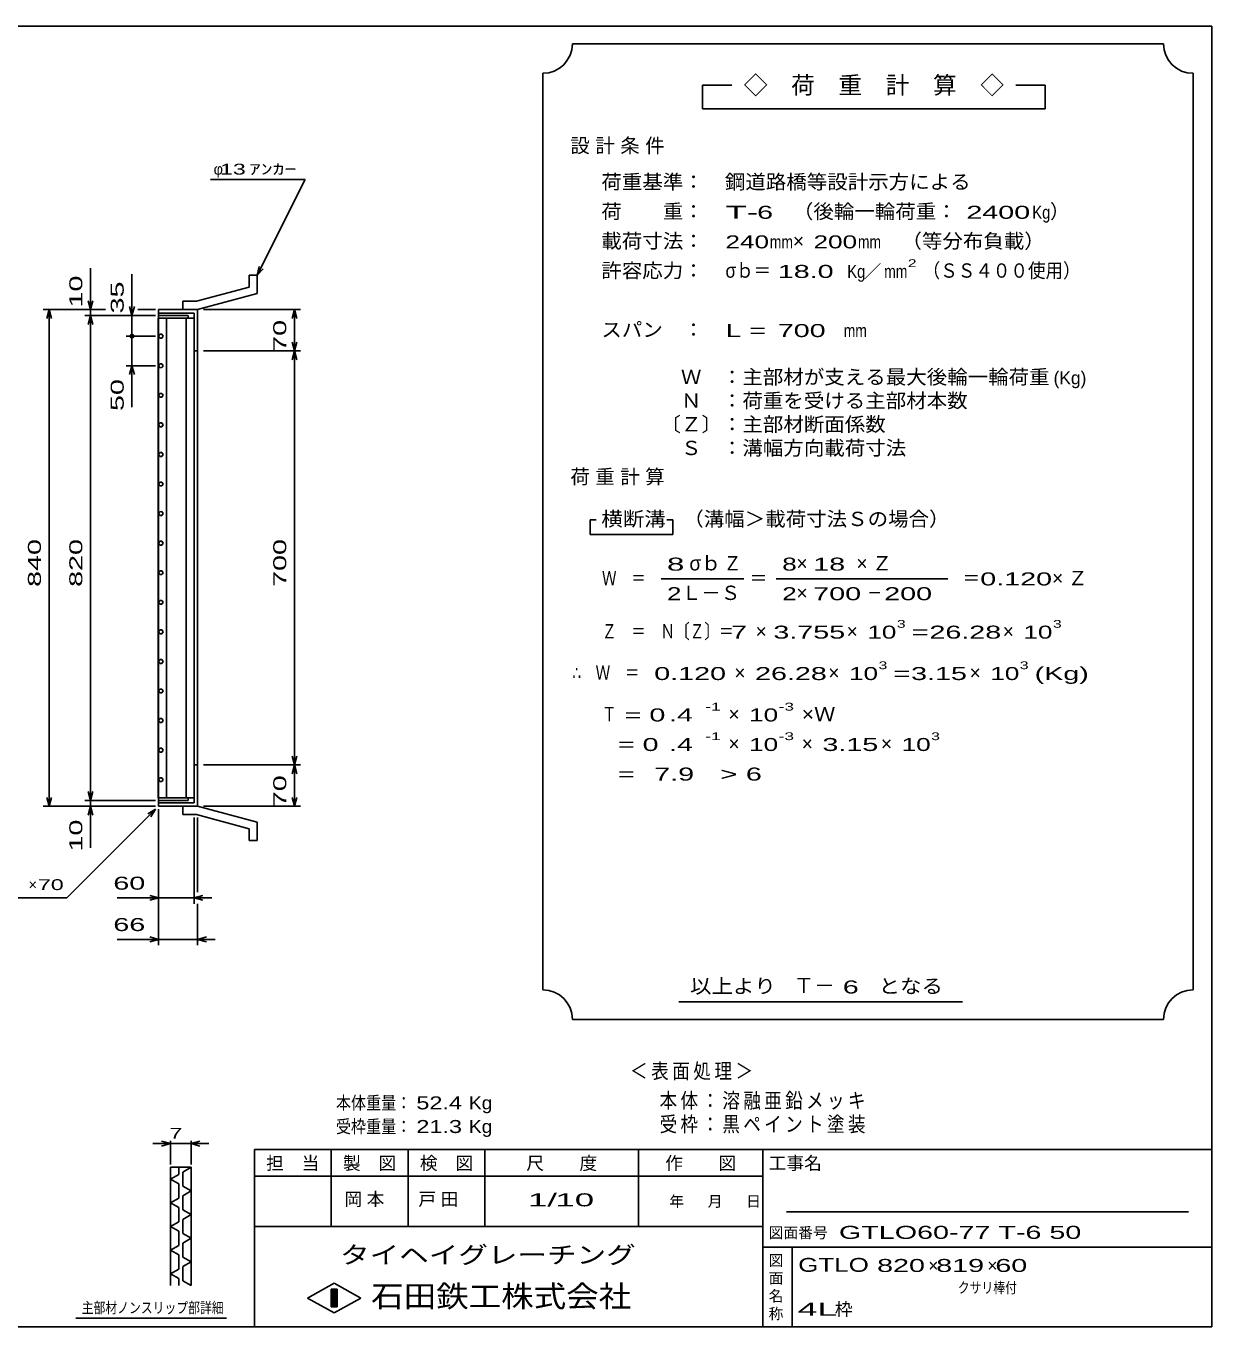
# Model space of a CAD drawing. Units: millimetres, scale not verified. Extents: x -1820 to 1731, y -1282 to 1054.
# Drawn here: x -275 to 1731, y -1146 to 1054 of the extents above; entities that cross this region are included whole.
import ezdxf
from ezdxf.enums import TextEntityAlignment as Align

# ---------------------------------------------------------------- set-up
doc = ezdxf.new("R2010")
doc.units = ezdxf.units.MM
doc.header["$LTSCALE"] = 10
for name, color, linetype, lineweight in [('0_2', 150, 'Continuous', 25), ('16', 3, 'Continuous', 25), ('19', 6, 'Continuous', 25), ('22', 4, 'Continuous', 25), ('24', 2, 'Continuous', 25), ('32', 4, 'Continuous', 25)]:
    doc.layers.add(name, color=color, linetype=linetype, lineweight=lineweight)
doc.styles.add('ベクトル', font='')
doc.styles.get('ベクトル').set_extended_font_data('ベクトル')

msp = doc.modelspace()

# ---------------------------------------------------------------- linework, layer by layer
at = {"layer": '0_2'}
for p, q in [((-1729, 1053.5), (1731, 1053.5)), ((1731, 1053.5), (1731, -1146.5)), ((1731, -846.5), (111, -846.5)), ((111, -846.5), (111, -1146.5)), ((241, -846.5), (241, -976.5)), ((371, -976.5), (371, -846.5)), ((501, -846.5), (501, -976.5)), ((761, -976.5), (761, -846.5)), ((971, -846.5), (971, -1146.5)), ((971, -891.5), (111, -891.5)), ((1691, -951.5), (1011, -951.5)), ((111, -976.5), (971, -976.5)), ((971, -1011.5), (1731, -1011.5)), ((1021, -1146.5), (1021, -1011.5)), ((201, -1097.5), (246, -1072.5)), ((246, -1072.5), (291, -1097.5)), ((246, -1122.5), (201, -1097.5)), ((241, -1082.5), (251, -1082.5)), ((241, -1112.5), (241, -1082.5)), ((241, -1082.5), (243, -1082.5)), ((243, -1082.5), (243, -1112.5)), ((245, -1112.5), (245, -1082.5)), ((245, -1082.5), (247, -1082.5)), ((291, -1097.5), (246, -1122.5)), ((247, -1082.5), (247, -1112.5)), ((249, -1112.5), (249, -1082.5)), ((249, -1082.5), (251, -1082.5)), ((251, -1082.5), (251, -1112.5)), ((251, -1082.5), (251, -1112.5)), ((251, -1112.5), (241, -1112.5)), ((243, -1112.5), (245, -1112.5)), ((247, -1112.5), (249, -1112.5)), ((1731, -1146.5), (-1729, -1146.5))]:
    msp.add_line(p, q, dxfattribs=at)
at = {"layer": '16'}
for p, q in [((-51.7, -251.5), (-51.7, 559.5)), ((-51.7, 559.5), (-51, 559.5)), ((-1, 564), (-51, 564)), ((-51, 564), (-51, 559.5)), ((-51, 559.5), (-1, 559.5)), ((-51, 559.5), (-51, -251.5)), ((9, 559.5), (-51, 559.5)), ((-37.5, 559.5), (-37.5, -251.5)), ((-4.5, -251.5), (-4.5, 559.5)), ((-1, 559.5), (-1, 564)), ((9, -251.5), (9, 559.5)), ((-49.15, 532.24), (-51, 528.98)), ((-51, 528.98), (-49.1, 525.74)), ((-45.4, 532.26), (-49.15, 532.24)), ((-43.5, 529), (-45.4, 532.26)), ((-45.35, 525.76), (-43.5, 529.02)), ((-49.1, 525.74), (-45.35, 525.76)), ((-49.15, 482.24), (-51, 478.98)), ((-51, 478.98), (-49.1, 475.74)), ((-45.4, 482.26), (-49.15, 482.24)), ((-49.1, 475.74), (-45.35, 475.76)), ((-43.5, 479), (-45.4, 482.26)), ((-45.35, 475.76), (-43.5, 479.02)), ((-49.15, 432.24), (-51, 428.98)), ((-51, 428.98), (-49.1, 425.74)), ((-45.4, 432.26), (-49.15, 432.24)), ((-49.1, 425.74), (-45.35, 425.76)), ((-43.5, 429), (-45.4, 432.26)), ((-45.35, 425.76), (-43.5, 429.02)), ((-49.15, 382.24), (-51, 378.98)), ((-51, 378.98), (-49.1, 375.74)), ((-45.4, 382.26), (-49.15, 382.24)), ((-49.1, 375.74), (-45.35, 375.76)), ((-43.5, 379), (-45.4, 382.26)), ((-45.35, 375.76), (-43.5, 379.02)), ((-49.15, 332.24), (-51, 328.98)), ((-45.4, 332.26), (-49.15, 332.24)), ((-43.5, 329), (-45.4, 332.26)), ((-51, 328.98), (-49.1, 325.74)), ((-49.1, 325.74), (-45.35, 325.76)), ((-45.35, 325.76), (-43.5, 329.02)), ((-49.15, 282.24), (-51, 278.98)), ((-51, 278.98), (-49.1, 275.74)), ((-45.4, 282.26), (-49.15, 282.24)), ((-49.1, 275.74), (-45.35, 275.76)), ((-43.5, 279), (-45.4, 282.26)), ((-45.35, 275.76), (-43.5, 279.02)), ((-49.15, 232.24), (-51, 228.98)), ((-51, 228.98), (-49.1, 225.74)), ((-45.4, 232.26), (-49.15, 232.24)), ((-49.1, 225.74), (-45.35, 225.76)), ((-43.5, 229), (-45.4, 232.26)), ((-45.35, 225.76), (-43.5, 229.02)), ((-49.15, 182.24), (-51, 178.98)), ((-51, 178.98), (-49.1, 175.74)), ((-45.4, 182.26), (-49.15, 182.24)), ((-43.5, 179), (-45.4, 182.26)), ((-45.35, 175.76), (-43.5, 179.02)), ((-49.1, 175.74), (-45.35, 175.76)), ((-49.15, 132.24), (-51, 128.98)), ((-45.4, 132.26), (-49.15, 132.24)), ((-43.5, 129), (-45.4, 132.26)), ((-51, 128.98), (-49.1, 125.74)), ((-49.1, 125.74), (-45.35, 125.76)), ((-45.35, 125.76), (-43.5, 129.02)), ((-49.15, 82.24), (-51, 78.98)), ((-51, 78.98), (-49.1, 75.74)), ((-45.4, 82.26), (-49.15, 82.24)), ((-49.1, 75.74), (-45.35, 75.76)), ((-43.5, 79), (-45.4, 82.26)), ((-45.35, 75.76), (-43.5, 79.02)), ((-49.15, 32.24), (-51, 28.98)), ((-51, 28.98), (-49.1, 25.74)), ((-45.4, 32.26), (-49.15, 32.24)), ((-49.1, 25.74), (-45.35, 25.76)), ((-43.5, 29), (-45.4, 32.26)), ((-45.35, 25.76), (-43.5, 29.02)), ((-49.15, -17.76), (-51, -21.02)), ((-51, -21.02), (-49.1, -24.26)), ((-45.4, -17.74), (-49.15, -17.76)), ((-43.5, -21), (-45.4, -17.74)), ((-45.35, -24.24), (-43.5, -20.98)), ((-49.1, -24.26), (-45.35, -24.24)), ((-49.15, -67.76), (-51, -71.02)), ((-51, -71.02), (-49.1, -74.26)), ((-45.4, -67.74), (-49.15, -67.76)), ((-49.1, -74.26), (-45.35, -74.24)), ((-43.5, -71), (-45.4, -67.74)), ((-45.35, -74.24), (-43.5, -70.98)), ((-49.15, -117.76), (-51, -121.02)), ((-51, -121.02), (-49.1, -124.26)), ((-45.4, -117.74), (-49.15, -117.76)), ((-49.1, -124.26), (-45.35, -124.24)), ((-43.5, -121), (-45.4, -117.74)), ((-45.35, -124.24), (-43.5, -120.98)), ((-49.15, -167.76), (-51, -171.02)), ((-51, -171.02), (-49.1, -174.26)), ((-45.4, -167.74), (-49.15, -167.76)), ((-49.1, -174.26), (-45.35, -174.24)), ((-43.5, -171), (-45.4, -167.74)), ((-45.35, -174.24), (-43.5, -170.98)), ((-49.15, -217.76), (-51, -221.02)), ((-45.4, -217.74), (-49.15, -217.76)), ((-43.5, -221), (-45.4, -217.74)), ((-51, -221.02), (-49.1, -224.26)), ((-49.1, -224.26), (-45.35, -224.24)), ((-45.35, -224.24), (-43.5, -220.98)), ((-51, -251.5), (-51.7, -251.5)), ((-51, -251.5), (-1, -251.5)), ((-51, -256), (-51, -251.5)), ((-51, -251.5), (9, -251.5)), ((-1, -256), (-51, -256)), ((-1, -251.5), (-1, -256))]:
    msp.add_line(p, q, dxfattribs=at)
at = {"layer": '19'}
for p, q in [((102, 632), (116, 632)), ((102, 612), (102, 632)), ((116, 601), (116, 632)), ((102, 612), (13, 588)), ((15, 574), (116, 601)), ((-51, 564), (-51, 574)), ((-51, 574), (14, 574)), ((-10, 588), (13, 588)), ((-10, 574), (-10, 588)), ((-10, 574), (15, 574)), ((14, 574), (15, 573)), ((15, 573), (15, -265)), ((9, 568), (-51, 568)), ((9, -260), (9, 568)), ((15, 504), (9, 504)), ((15, -196), (9, -196)), ((-51, -266), (-51, -256)), ((-51, -260), (9, -260)), ((14, -266), (-51, -266)), ((-10, -266), (15, -266)), ((-10, -280), (-10, -266)), ((-10, -280), (13, -280)), ((102, -304), (13, -280)), ((15, -265), (14, -266)), ((116, -293), (15, -266)), ((102, -324), (102, -304)), ((116, -324), (116, -293)), ((102, -324), (116, -324))]:
    msp.add_line(p, q, dxfattribs=at)
at = {"layer": '22'}
for p, q in [((37, 794), (197, 794)), ((116, 632), (197, 794)), ((-166, 574), (-166, 644)), ((116, 632), (119, 646.6)), ((116, 632), (126, 643)), ((-96, 564), (-96, 634)), ((-246, 574), (-141, 574)), ((-240, 559), (-236, 574)), ((-232, 559), (-236, 574)), ((-236, -266), (-236, 574)), ((-176, 574), (-141, 574)), ((-166, 574), (-170, 589)), ((-166, 574), (-162, 589)), ((-166, 564), (-166, 574)), ((-96, 564), (-100, 579)), ((-92, 579), (-96, 564)), ((-86, 574), (-56, 574)), ((-86, 574), (-56, 574)), ((25, 574), (189, 574)), ((175, 559), (179, 574)), ((183, 559), (179, 574)), ((179, 504), (179, 574)), ((-176, 564), (-56, 564)), ((-170, 549), (-166, 564)), ((-162, 549), (-166, 564)), ((-166, -256), (-166, 564)), ((-56, 564), (-106, 564)), ((-96, 564), (-96, 529)), ((-106, 529), (-56, 529)), ((-96, 479), (-96, 529)), ((179, 504), (175, 519)), ((179, 504), (183, 519)), ((25, 504), (189, 504)), ((175, 489), (179, 504)), ((183, 489), (179, 504)), ((179, -196), (179, 504)), ((-106, 479), (-56, 479)), ((-100, 464), (-96, 479)), ((-92, 464), (-96, 479)), ((-96, 409), (-96, 479)), ((25, -196), (189, -196)), ((179, -196), (175, -181)), ((175, -211), (179, -196)), ((179, -196), (183, -181)), ((183, -211), (179, -196)), ((179, -266), (179, -196)), ((-166, -256), (-170, -241)), ((-166, -256), (-162, -241)), ((-236, -266), (-240, -251)), ((-236, -266), (-232, -251)), ((-176, -256), (-56, -256)), ((-166, -266), (-166, -256)), ((179, -266), (175, -251)), ((179, -266), (183, -251)), ((-246, -266), (-56, -266)), ((-206, -421), (-56, -271)), ((-176, -266), (-56, -266)), ((-170, -281), (-166, -266)), ((-162, -281), (-166, -266)), ((-166, -336), (-166, -266)), ((-69, -279), (-56, -271)), ((-64, -284), (-56, -271)), ((-51, -431), (-51, -271)), ((-51, -501), (-51, -271)), ((9, -431), (9, -285)), ((15, -411), (15, -285)), ((25, -266), (189, -266)), ((-51, -421), (-66, -417)), ((9, -421), (24, -417)), ((-406, -421), (-206, -421)), ((-121, -421), (-51, -421)), ((-66, -425), (-51, -421)), ((-51, -421), (9, -421)), ((24, -425), (9, -421)), ((9, -421), (39, -421)), ((15, -501), (15, -431)), ((-121, -491), (-51, -491)), ((-51, -491), (-66, -487)), ((-66, -495), (-51, -491)), ((-51, -491), (15, -491)), ((15, -491), (30, -487)), ((30, -495), (15, -491)), ((15, -491), (45, -491))]:
    msp.add_line(p, q, dxfattribs=at)
msp.add_circle((-96, 529), 3, dxfattribs=at)
at = {"layer": '24', "color": 4}
for p, q in [((1649, 1023.5), (649, 1023.5)), ((599, 973.5), (599, -576.5)), ((1699, -576.5), (1699, 973.5)), ((919, 953.5), (869, 953.5)), ((869, 953.5), (869, 913.5)), ((1449, 953.5), (1399, 953.5)), ((1449, 913.5), (1449, 953.5)), ((869, 913.5), (1449, 913.5)), ((689, 218.5), (679, 218.5)), ((679, 218.5), (679, 193.5)), ((819, 218.5), (809, 218.5)), ((819, 193.5), (819, 218.5)), ((679, 193.5), (819, 193.5)), ((799, 118.5), (939, 118.5)), ((994, 118.5), (1284, 118.5)), ((829, -596.5), (1309, -596.5)), ((649, -626.5), (1649, -626.5))]:
    msp.add_line(p, q, dxfattribs=at)
for centre, start, end in [((599, 1023.5), 270, 0), ((1699, 1023.5), 180, 270), ((599, -626.5), 0, 90), ((1699, -626.5), 90, 180)]:
    msp.add_arc(centre, 50, start, end, dxfattribs=at)
at = {"layer": '32'}
for p, q in [((-31, -836.5), (-46, -832.5)), ((-31, -871.5), (-31, -831.5)), ((4, -831.5), (4, -871.5)), ((4, -836.5), (19, -832.5)), ((-31, -836.5), (-61, -836.5)), ((-46, -840.5), (-31, -836.5)), ((-31, -836.5), (4, -836.5)), ((19, -840.5), (4, -836.5)), ((4, -836.5), (34, -836.5)), ((-31, -876.5), (4, -876.5)), ((-31, -1076.5), (-31, -876.5)), ((-17, -876.5), (-17, -888.5)), ((4, -876.5), (-10, -884.5)), ((4, -876.5), (4, -1076.5)), ((-17, -888.5), (-31, -896.5)), ((-31, -896.5), (-17, -904.5)), ((-10, -884.5), (-10, -908.5)), ((-17, -904.5), (-17, -928.5)), ((-10, -908.5), (4, -916.5)), ((4, -916.5), (-10, -924.5)), ((-17, -928.5), (-31, -936.5)), ((-31, -936.5), (-17, -944.5)), ((-17, -944.5), (-17, -968.5)), ((-10, -924.5), (-10, -948.5)), ((-10, -948.5), (4, -956.5)), ((4, -956.5), (-10, -964.5)), ((-10, -964.5), (-10, -988.5)), ((-17, -968.5), (-31, -976.5)), ((-31, -976.5), (-17, -984.5)), ((-17, -984.5), (-17, -1008.5)), ((-10, -988.5), (4, -996.5)), ((-17, -1008.5), (-31, -1016.5)), ((4, -996.5), (-10, -1004.5)), ((-10, -1004.5), (-10, -1028.5)), ((-31, -1016.5), (-17, -1024.5)), ((-17, -1024.5), (-17, -1048.5)), ((-10, -1028.5), (4, -1036.5)), ((-17, -1048.5), (-31, -1056.5)), ((4, -1036.5), (-10, -1044.5)), ((-10, -1044.5), (-10, -1068.5)), ((-31, -1056.5), (-17, -1064.5)), ((-17, -1064.5), (-17, -1076.5)), ((-10, -1068.5), (4, -1076.5)), ((64, -1131.5), (-191, -1131.5))]:
    msp.add_line(p, q, dxfattribs=at)

# ---------------------------------------------------------------- texts
at = {"layer": '0_2', "style": 'ベクトル'}
for s, height, p in [('担\u3000当', 21.99, (131, -869.5)), ('製\u3000図', 21.99, (261, -869.5)), ('検\u3000図', 21.99, (391, -869.5)), ('尺\u3000\u3000度', 21.99, (571, -869.5)), ('作\u3000\u3000図', 21.99, (806, -869.5)), ('工事名', 21.99, (981, -869.5)), ('年', 18.33, (813, -934)), ('月', 18.33, (878, -934)), ('日', 18.33, (943, -934)), ('図面番号', 18.33, (981, -987)), ('図', 18.33, (981, -1034)), ('面', 18.33, (981, -1064)), ('名', 18.33, (981, -1094)), ('称', 18.33, (981, -1124))]:
    msp.add_text(s, height=height, dxfattribs=at).set_placement(p, align=Align.MIDDLE_LEFT)
at = {"layer": '0_2', "color": 222, "style": 'ベクトル'}
for s, height, width, p in [('タイヘイグレーチング', 29.33, 1.25, (256, -1024.5)), ('石田鉄工株式会社', 36.66, 1.1, (308.5, -1094.5))]:
    msp.add_text(s, height=height, dxfattribs=dict(at, width=width)).set_placement(p, align=Align.MIDDLE_LEFT)
at = {"layer": '22', "color": 2, "style": 'ベクトル'}
for s, height, p in [('φ', 18.33, (42, 811.5)), ('×', 18.33, (-271, -398.5)), ('×', 21.99, (1251, -1042.5)), ('×', 21.99, (1351, -1042.5)), ('枠', 21.99, (1093, -1116.5))]:
    msp.add_text(s, height=height, dxfattribs=at).set_placement(p, align=Align.MIDDLE_LEFT)
for s, height, width, p in [(' 13 ', 18.33, 1.6, (42, 811.5)), ('ｱﾝｶｰ', 18.33, 1.6, (102, 811.5)), (' 70 ', 18.33, 1.6, (-266, -398.5)), (' 60 ', 21.99, 1.65, (-141, -396)), (' 66 ', 21.99, 1.65, (-141, -466)), ('本体重量：', 21.99, 0.85, (249, -767.5)), (' 52.4', 21.99, 1.35, (374, -767.5)), ('Kg', 21.99, 1.1, (474, -767.5)), ('受枠重量：', 21.99, 0.85, (249, -807.5)), (' 21.3', 21.99, 1.35, (374, -807.5)), ('Kg', 21.99, 1.1, (474, -807.5)), ('1/', 21.99, 2, (574, -931.5)), (' 10 ', 21.99, 2, (604, -931.5)), ('GTLO60-77 T-6 50               ', 21.99, 1.65, (1100, -986.5)), ('GTLO', 23.46, 1.4, (1031, -1041.5)), (' 820 ', 21.99, 1.65, (1151, -1042.5)), (' 819 ', 21.99, 1.65, (1251, -1042.5)), (' 60 ', 21.99, 1.65, (1351, -1042.5)), ('クサリ棒付', 18.33, 0.8, (1301, -1080)), ('4L', 21.99, 2.05, (1030, -1116.5))]:
    msp.add_text(s, height=height, dxfattribs=dict(at, width=width)).set_placement(p, align=Align.MIDDLE_LEFT)
at = {"layer": '22', "color": 2, "style": 'ベクトル', "width": 1.65}
for s, p in [(' 10 ', (-191, 564)), (' 35 ', (-121, 554)), (' 70 ', (154, 489)), (' 50 ', (-121, 389)), (' 840 ', (-261, 91.5)), (' 820 ', (-191, 91.5)), (' 700 ', (154, 91.5)), (' 70 ', (154, -281)), (' 10 ', (-191, -356))]:
    msp.add_text(s, height=21.99, rotation=90, dxfattribs=at).set_placement(p, align=Align.MIDDLE_LEFT)
at = {"layer": '22', "color": 2, "attachment_point": 4, "style": 'ベクトル'}
for s, insert, char_height in [('\\T1.2;\\W0.85;＜表面処理＞', (746.5, -715), 25.66), ('\\T1.19;\\W0.85;本体：溶融亜鉛メッキ', (796.5, -765), 25.66), ('\\T1.19;\\W0.85;受枠：黒ペイント塗装', (796.5, -805), 25.66), ('\\T1.25;岡本\u3000', (263.5, -931.5), 21.99), ('\\T1.25;戸田\u3000', (388.5, -931.5), 21.99)]:
    msp.add_mtext(s, dxfattribs=dict(at, insert=insert, char_height=char_height))
at = {"layer": '24', "style": 'ベクトル'}
for s, height, p in [('◇\u3000荷\u3000重\u3000計\u3000算\u3000◇', 29.33, (939, 953.5)), ('）', 24.19, (1457, 740)), ('×', 24.19, (1022, 690)), ('／', 21.99, (1141.5, 638.5)), ('(Kg)', 21.99, (1463, 458.5)), ('σｂ', 24.19, (847, 145)), ('×', 24.19, (1028, 145)), ('Ｌ－Ｓ', 24.19, (834, 95)), ('×', 24.19, (1028, 95)), ('×', 24.19, (959, 30)), ('×', 24.19, (1113, 30)), ('×', 24.19, (1377, 30)), ('×', 24.19, (923, -40)), ('×', 24.19, (1082, -40)), ('×', 24.19, (1321, -40)), ('×', 24.19, (913, -110)), ('×', 24.19, (913, -160)), ('×', 24.19, (1037, -160)), ('×', 24.19, (1171, -160)), ('Ｔ－', 25.66, (1023, -569))]:
    msp.add_text(s, height=height, dxfattribs=at).set_placement(p, align=Align.MIDDLE_LEFT)
for s, height, width, p in [('荷重基準：\u3000', 24.19, 1.05, (698, 790)), ('鋼道路橋等設計示方による', 24.19, 1.05, (907, 790)), ('荷\u3000\u3000重：\u3000', 24.19, 1.05, (698, 740)), ('T-', 21.99, 2, (908, 738.5)), (' 6 ', 21.99, 1.65, (948, 738.5)), ('（後輪一輪荷重：', 24.19, 1.05, (1022, 740)), (' 2400', 21.99, 1.65, (1302, 738.5)), ('Kg', 21.99, 0.85, (1427, 738.5)), ('載荷寸法：\u3000', 24.19, 1.05, (698, 690)), ('\u3000（等分布負載）', 24.19, 1.05, (1171, 690)), ('240', 21.99, 1.5, (908, 688.5)), ('mm', 21.99, 0.8, (983, 688.5)), ('200', 21.99, 1.5, (1057, 688.5)), ('mm', 21.99, 0.8, (1132, 688.5)), ('許容応力：\u3000', 24.19, 1.05, (698, 640)), ('σｂ＝', 24.19, 0.9, (908, 640)), (' 18.0', 21.99, 1.65, (983, 638.5)), ('Kg', 21.99, 0.85, (1114, 638.5)), ('mm', 21.99, 0.8, (1176.5, 638.5)), ('2', 13.2, 1.5, (1216.5, 652.5)), ('（ＳＳ４００使用）', 24.19, 0.9, (1241.5, 640)), ('スパン\u3000：\u3000', 24.19, 1.05, (698, 540)), ('L =', 21.99, 1.65, (908, 538.5)), (' 700 ', 21.99, 1.65, (983, 538.5)), ('mm', 21.99, 0.8, (1108, 538.5)), ('\u3000Ｗ\u3000：主部材が支える最大後輪一輪荷重', 24.19, 1.05, (798, 460)), ('\u3000Ｎ\u3000：荷重を受ける主部材本数', 24.19, 1.05, (798, 420)), ('〔Ｚ〕：主部材断面係数', 24.19, 1.05, (798, 380)), ('\u3000Ｓ\u3000：溝幅方向載荷寸法', 24.19, 1.05, (798, 340)), ('横断溝', 24.19, 1.1, (698, 220)), ('\u3000（溝幅＞載荷寸法Ｓの場合）', 24.19, 1.05, (802, 220)), ('8', 21.99, 1.8, (809, 143.5)), ('Ｚ', 24.19, 0.9, (905, 145)), ('8', 21.99, 1.5, (1004, 143.5)), (' 18 ', 21.99, 1.65, (1043, 143.5)), ('Ｗ\u3000＝', 24.19, 0.75, (699, 120)), ('＝', 24.19, 0.9, (949, 120)), ('＝', 24.19, 0.9, (1309, 120)), ('0.120', 21.99, 1.65, (1339, 118.5)), ('2', 21.99, 1.5, (809, 93.5)), ('2', 21.99, 1.5, (1004, 93.5)), (' 700 ', 21.99, 1.65, (1043, 93.5)), ('－', 24.19, 0.75, (1148, 95)), (' 200 ', 21.99, 1.65, (1163, 93.5)), ('Ｚ\u3000＝\u3000Ｎ〔Ｚ〕＝', 24.19, 0.75, (699, 30)), ('3', 13.2, 1.5, (1198, 42.5)), ('3', 13.2, 1.5, (1462, 42.5)), (' 7 ', 21.99, 1.65, (904, 28.5)), ('3.755', 21.99, 1.65, (989, 28.5)), ('10', 21.99, 1.5, (1148, 28.5)), ('=', 21.99, 1.7, (1223, 28.5)), ('26.28', 21.99, 1.65, (1253, 28.5)), ('10', 21.99, 1.5, (1412, 28.5)), ('3', 13.2, 1.5, (1167, -27.5)), ('3', 13.2, 1.5, (1406, -27.5)), ('∴\u3000Ｗ\u3000＝', 24.19, 0.75, (649, -40)), (' 0.120', 21.99, 1.65, (774, -41.5)), ('26.28', 21.99, 1.65, (958, -41.5)), ('10', 21.99, 1.5, (1117, -41.5)), ('=', 21.99, 1.7, (1192, -41.5)), ('3.15', 21.99, 1.65, (1222, -41.5)), ('10', 21.99, 1.5, (1356, -41.5)), ('(Kg)', 21.99, 1.65, (1431, -41.5)), ('Ｔ', 24.19, 0.75, (699, -110)), (' = 0', 21.99, 1.65, (724, -111.5)), (' .4 ', 21.99, 1.65, (799, -111.5)), ('-1', 13.2, 1.65, (874, -97.5)), ('10', 21.99, 1.5, (948, -111.5)), ('-3', 13.2, 1.65, (998, -97.5)), ('×Ｗ', 24.19, 1.1, (1037, -110)), ('  = 0', 21.99, 1.65, (699, -161.5)), (' .4 ', 21.99, 1.65, (799, -161.5)), ('-1', 13.2, 1.65, (874, -147.5)), ('10', 21.99, 1.5, (948, -161.5)), ('-3', 13.2, 1.65, (998, -147.5)), ('3.15', 21.99, 1.65, (1072, -161.5)), ('10', 21.99, 1.5, (1206, -161.5)), ('3', 13.2, 1.5, (1256, -147.5)), ('  =', 21.99, 1.65, (699, -211.5)), (' 7.9', 21.99, 1.65, (774, -211.5)), ('>', 21.99, 1.7, (899, -211.5)), (' 6 ', 21.99, 1.65, (929, -211.5)), ('以上より\u3000', 24.19, 1.1, (848, -570)), (' 6 ', 21.99, 1.65, (1093, -571.5)), ('となる', 24.19, 1.1, (1167, -570))]:
    msp.add_text(s, height=height, dxfattribs=dict(at, width=width)).set_placement(p, align=Align.MIDDLE_LEFT)
at = {"layer": '24', "char_height": 24.19, "attachment_point": 4, "style": 'ベクトル'}
for s, insert in [('\\T1.28;設計条件', (645.5, 850)), ('\\T1.28;荷重計算', (645.5, 290)), ('\\T1.42;×Ｚ', (1129.5, 145)), ('\\T1.42;×Ｚ', (1460.5, 120))]:
    msp.add_mtext(s, dxfattribs=dict(at, insert=insert))
at = {"layer": '32', "color": 2, "style": 'ベクトル'}
for s, width, p in [(' 7 ', 1.6, (-43.5, -819)), ('主部材ノンスリップ部詳細', 0.8, (-181, -1114))]:
    msp.add_text(s, height=18.33, dxfattribs=dict(at, width=width)).set_placement(p, align=Align.MIDDLE_LEFT)

doc.saveas('drawing.dxf')
